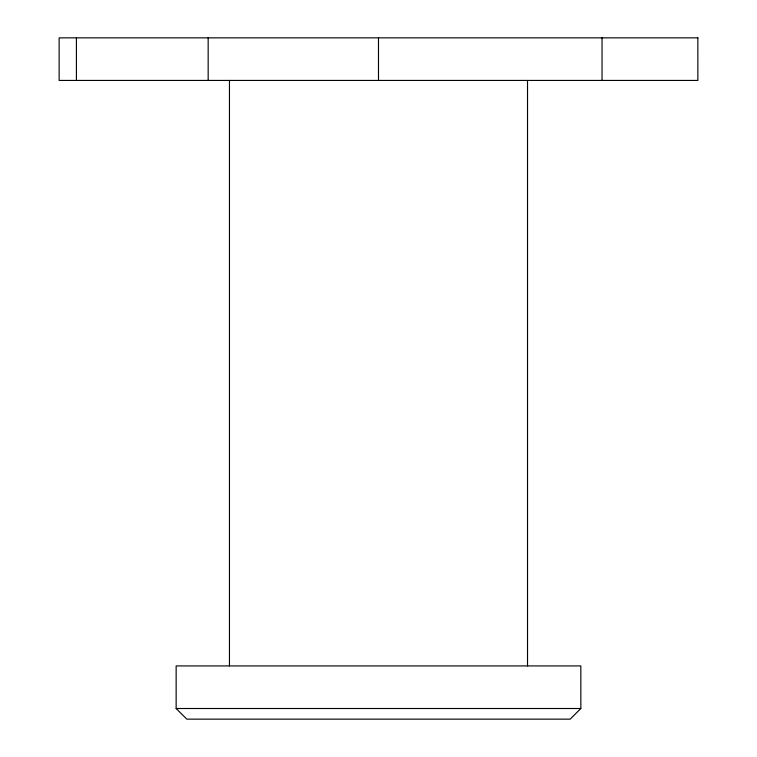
<?xml version="1.0" encoding="UTF-8"?>
<svg xmlns="http://www.w3.org/2000/svg" width="757" height="757" viewBox="0 0 757 757"><rect width="100%" height="100%" fill="white"/><g stroke="black" fill="none" stroke-linecap="round" stroke-linejoin="round"><path stroke-width="1.14" d="M580.837 708.505L570.172 719.15L186.809 719.15L176.144 708.505L176.144 665.923L580.837 665.923L580.837 708.505L176.144 708.505M602.042 37.85L602.042 80.431M527.525 80.431L527.525 665.923M378.491 37.85L378.491 80.431M229.456 80.431L229.456 665.923M208.166 37.85L208.166 80.431M76.419 37.85L76.419 80.431M697.869 37.85L59.131 37.85L59.131 80.431L697.869 80.431L697.85 37.85"/></g></svg>
